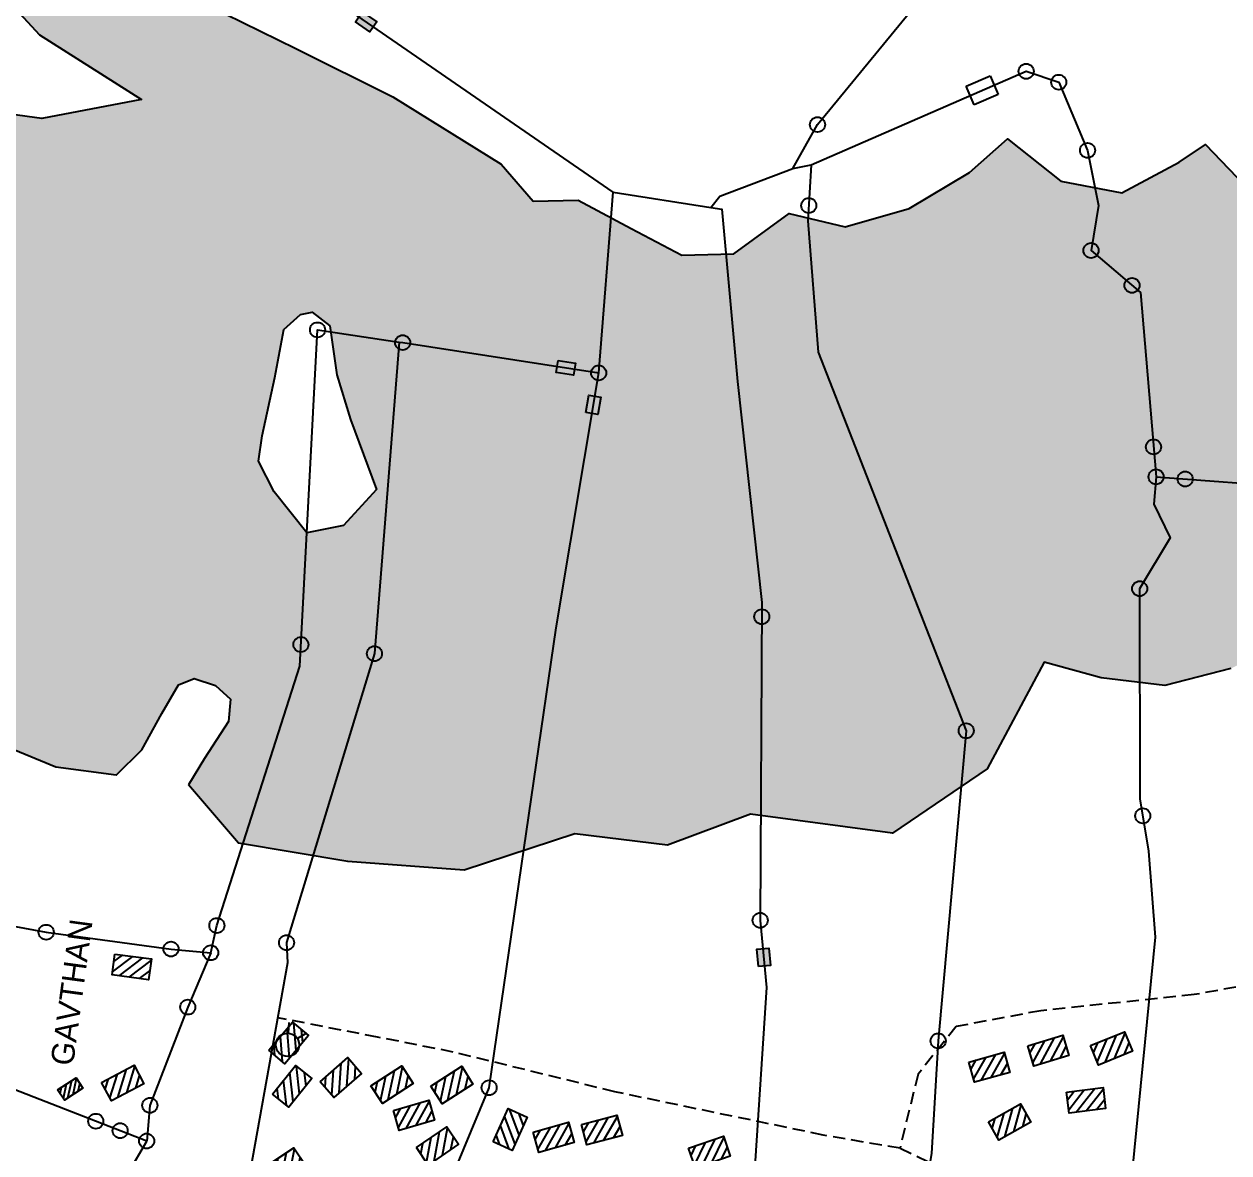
# Model space of a CAD drawing. Header units: metres. Extents: x 316291 to 322492, y 1878982 to 1885522.
# Drawn here: x 318203.5 to 318691.2, y 1883225.1 to 1883682.2 of the extents above; entities that cross this region are included whole.
import ezdxf

# ---------------------------------------------------------------- set-up
doc = ezdxf.new("R2010")
doc.units = ezdxf.units.M
doc.linetypes.add('DASHED', pattern=[0.75, 0.5, -0.25])
for name, color, linetype in [('LINE_FOOTPATH', 1, 'DASHED'), ('OTHERS', 1, 'Continuous'), ('POLY_HATCH', 12, 'Continuous'), ('POLY_PARCEL', 6, 'Continuous'), ('SYM_STONE', 1, 'Continuous'), ('SYM_WELL', 1, 'Continuous'), ('TEXT_MAPIN', 7, 'Continuous')]:
    doc.layers.add(name, color=color, linetype=linetype)

# ---------------------------------------------------------------- blocks, each defined once
blk = doc.blocks.new('MOTWELL')
for points in [[(-1.54, 2.96), (-0.8, 1.55)], [(1.54, 2.96), (0.8, 1.55)]]:
    blk.add_lwpolyline(points)
blk.add_circle((0, 0), 1.74)
blk = doc.blocks.new('STONESQUARE')
at = {"layer": 'SYM_STONE'}
for p, q in [((-1.036, 0.805), (1.036, 0.805)), ((-1.036, -0.805), (-1.036, 0.805)), ((1.036, 0.805), (1.036, -0.805)), ((1.036, -0.805), (-1.036, -0.805))]:
    blk.add_line(p, q, dxfattribs=at)
blk = doc.blocks.new('STONE')
blk.add_circle((0, 0), 0.851)
blk = doc.blocks.new('STONESQUAREFILLED')
blk.add_hatch(color=256).paths.add_polyline_path([(0.696, -0.481), (0.696, 0.481), (-0.696, 0.481), (-0.696, -0.481)])
blk.add_lwpolyline([(-0.696, 0.481), (0.696, 0.481), (0.696, -0.481), (-0.696, -0.481)], close=True)

msp = doc.modelspace()

# ---------------------------------------------------------------- hatches: boundary and pattern name
at = {"layer": 'OTHERS'}
h = msp.add_hatch(dxfattribs=at)
h.set_pattern_fill('ANSI31', color=256, scale=23.413525, angle=-7.7013, style=0)
h.set_pattern_definition([(37.29872, (314571.622, 1885754.6577), (-1.7734886, 2.3281443), [])])
h.paths.add_polyline_path([(318253.87, 1883295.2), (318255.01, 1883303.64), (318240.28, 1883305.63), (318239.14, 1883297.19)])
h = msp.add_hatch(dxfattribs=at)
h.set_pattern_fill('ANSI31', color=256, scale=23.413525, angle=49.8457, style=0)
h.set_pattern_definition([(94.845695, (314267.391, 1881485.1655), (-2.91623, -0.247225), [])])
h.paths.add_polyline_path([(318318.68, 1883272.6), (318312.18, 1883278.09), (318302.59, 1883266.73), (318309.1, 1883261.24)])
h = msp.add_hatch(dxfattribs=at)
h.set_pattern_fill('ANSI31', color=256, scale=23.413525, angle=16.7578, style=0)
h.set_pattern_definition([(61.757774, (314256.303, 1883978.7144), (-2.5782826, 1.3849104), [])])
h.paths.add_polyline_path([(318626.42, 1883264.59), (318623.97, 1883272.74), (318609.73, 1883268.45), (318612.19, 1883260.3)])
h = msp.add_hatch(dxfattribs=at)
h.set_pattern_fill('ANSI31', color=256, scale=23.413525, angle=22.0609, style=0)
h.set_pattern_definition([(67.06094, (314234.733, 1883573.4363), (-2.6952477, 1.140683), [])])
h.paths.add_polyline_path([(318652.15, 1883266.28), (318648.95, 1883274.17), (318635.17, 1883268.58), (318638.37, 1883260.69)])
h = msp.add_hatch(dxfattribs=at)
h.set_pattern_fill('ANSI31', color=256, scale=23.413525, angle=15.5119, style=0)
h.set_pattern_definition([(60.51185, (314248.9367, 1884066.6706), (-2.5475599, 1.4406444), [])])
h.paths.add_polyline_path([(318602.49, 1883257.69), (318600.22, 1883265.89), (318585.89, 1883261.92), (318588.17, 1883253.71)])
h = msp.add_hatch(dxfattribs=at)
h.set_pattern_fill('ANSI31', color=256, scale=23.413525, angle=27.7634, style=0)
h.set_pattern_definition([(72.76341, (313825.9327, 1883119.8), (-2.795251, 0.8672313), [])])
h.paths.add_polyline_path([(318252.01, 1883253.09), (318248.04, 1883260.62), (318234.89, 1883253.69), (318238.85, 1883246.16)])
h = msp.add_hatch(dxfattribs=at)
h.set_pattern_fill('ANSI31', color=256, scale=23.413525, angle=51.3527, style=0)
h.set_pattern_definition([(96.35269, (314317.067, 1881361.875), (-2.9087196, -0.3238335), [])])
h.paths.add_polyline_path([(318319.95, 1883255.24), (318313.3, 1883260.56), (318304.02, 1883248.95), (318310.67, 1883243.63)])
h = msp.add_hatch(dxfattribs=at)
h.set_pattern_fill('ANSI31', color=256, scale=23.413525, angle=41.1326, style=0)
h.set_pattern_definition([(86.13262, (314064.805, 1882104.1887), (-2.920026, 0.1973974), [])])
h.paths.add_polyline_path([(318340.12, 1883257.28), (318334.52, 1883263.69), (318323.32, 1883253.92), (318328.92, 1883247.5)])
h = msp.add_hatch(dxfattribs=at)
h.set_pattern_fill('ANSI31', color=256, scale=23.413525, angle=32.9198, style=0)
h.set_pattern_definition([(77.91976, (313964.8167, 1882722.695), (-2.8618804, 0.6125019), [])])
h.paths.add_polyline_path([(318361, 1883253.23), (318356.37, 1883260.38), (318343.9, 1883252.3), (318348.52, 1883245.15)])
h = msp.add_hatch(dxfattribs=at)
h.set_pattern_fill('ANSI31', color=256, scale=23.413525, angle=32.5549, style=0)
h.set_pattern_definition([(77.55486, (313985.723, 1882750.4825), (-2.8579215, 0.6307156), [])])
h.paths.add_polyline_path([(318385.2, 1883253.01), (318380.62, 1883260.18), (318368.09, 1883252.19), (318372.67, 1883245.01)])
h = msp.add_hatch(dxfattribs=at)
h.set_pattern_fill('ANSI31', color=256, scale=14.000538, angle=32.9199, style=0)
h.set_pattern_definition([(77.919855, (315598.5147, 1882934.0258), (-1.7113135, 0.3662536), [])])
h.paths.add_polyline_path([(318227.29, 1883251.27), (318224.52, 1883255.55), (318217.06, 1883250.72), (318219.83, 1883246.44)])
h = msp.add_hatch(dxfattribs=at)
h.set_pattern_fill('ANSI31', color=256, scale=23.413525, angle=7.0521, style=0)
h.set_pattern_definition([(52.05215, (314454.073, 1884683.7345), (-2.3079027, 1.7997508), [])])
h.paths.add_polyline_path([(318641.25, 1883243.09), (318640.2, 1883251.54), (318625.45, 1883249.71), (318626.5, 1883241.26)])
h = msp.add_hatch(dxfattribs=at)
h.set_pattern_fill('ANSI31', color=256, scale=23.413525, angle=16.2762, style=0)
h.set_pattern_definition([(61.27615, (314005.6813, 1883989.1492), (-2.5665502, 1.406534), [])])
h.paths.add_polyline_path([(318369.64, 1883238.31), (318367.26, 1883246.48), (318352.99, 1883242.32), (318355.37, 1883234.15)])
h = msp.add_hatch(dxfattribs=at)
h.set_pattern_fill('ANSI31', color=256, scale=23.413525, angle=65.6105, style=0)
h.set_pattern_definition([(110.6105, (314993.918, 1880418.7305), (-2.7393678, -1.0302338), [])])
h.paths.add_polyline_path([(318407.19, 1883239.63), (318399.44, 1883243.14), (318393.3, 1883229.6), (318401.06, 1883226.09)])
h = msp.add_hatch(dxfattribs=at)
h.set_pattern_fill('ANSI31', color=256, scale=23.413525, angle=14.9329, style=0)
h.set_pattern_definition([(59.9329, (314100.51, 1884085.1363), (-2.5328729, 1.4663126), [])])
h.paths.add_polyline_path([(318445.67, 1883232.21), (318443.48, 1883240.43), (318429.11, 1883236.6), (318431.31, 1883228.37)])
h = msp.add_hatch(dxfattribs=at)
h.set_pattern_fill('ANSI31', color=256, scale=23.413525, angle=29.1879, style=0)
h.set_pattern_definition([(74.18789, (314189.549, 1882994.258), (-2.8159459, 0.7974751), [])])
h.paths.add_polyline_path([(318610.94, 1883237.53), (318606.79, 1883244.96), (318593.81, 1883237.71), (318597.97, 1883230.28)])
h = msp.add_hatch(dxfattribs=at)
h.set_pattern_fill('ANSI31', color=256, scale=23.413525, angle=34.3059, style=0)
h.set_pattern_definition([(79.3059, (313997.2948, 1882591.864), (-2.8758595, 0.5430927), [])])
h.paths.add_polyline_path([(318379.36, 1883228.59), (318374.56, 1883235.62), (318362.28, 1883227.24), (318367.08, 1883220.21)])
h = msp.add_hatch(dxfattribs=at)
h.set_pattern_fill('ANSI31', color=256, scale=23.413525, angle=15.5119, style=0)
h.set_pattern_definition([(60.51185, (314072.5996, 1884038.2913), (-2.5475599, 1.4406444), [])])
h.paths.add_polyline_path([(318426.16, 1883229.31), (318423.88, 1883237.51), (318409.56, 1883233.54), (318411.83, 1883225.33)])
h = msp.add_hatch(dxfattribs=at)
h.set_pattern_fill('ANSI31', color=256, scale=23.413525, angle=18.8798, style=0)
h.set_pattern_definition([(63.879815, (314095.7344, 1883775.628), (-2.627795, 1.2884916), [])])
h.paths.add_polyline_path([(318489.3, 1883223.81), (318486.54, 1883231.86), (318472.48, 1883227.05), (318475.23, 1883219)])
h = msp.add_hatch(dxfattribs=at)
h.set_pattern_fill('ANSI31', color=256, scale=23.413525, angle=33.9522, style=0)
h.set_pattern_definition([(78.95217, (313931.4665, 1882610.481), (-2.8724519, 0.5608369), [])])
h.paths.add_polyline_path([(318317.38, 1883220.14), (318312.62, 1883227.2), (318300.29, 1883218.9), (318305.05, 1883211.84)])
at = {"layer": 'POLY_HATCH'}
h = msp.add_hatch(dxfattribs=at)
h.set_pattern_fill('ZIGZAG', color=256, scale=5.111887, angle=82.2987, style=0)
h.set_pattern_definition([(82.2987, (319610.724, 1882606.19), (-13.90886, 18.25884), [16.23024, -16.23024]), (172.2987, (319612.899, 1882622.274), (-18.25884, -13.90886), [16.23024, -16.23024])])
h.paths.add_polyline_path([(318483.66, 1884016.34), (318466.95, 1884015.28), (318452.28, 1884014.61), (318439.03, 1884009.77), (318430.38, 1883999.67), (318417.64, 1883988.79), (318444.67, 1883987.78), (318453.14, 1883986.64), (318464.92, 1884000.3), (318475.53, 1884010.14)], flags=16)
h.paths.add_polyline_path([(318327.27, 1883560.04), (318330.07, 1883540.24), (318335.58, 1883522.06), (318346.18, 1883493.74), (318332.75, 1883479.12), (318317.92, 1883476.14), (318304.75, 1883492.86), (318298.45, 1883505.17), (318299.84, 1883515.44), (318305.04, 1883539.14), (318308.66, 1883558.57), (318315.45, 1883564.63), (318320.05, 1883565.5)], flags=16)
h.paths.add_polyline_path([(318109.12, 1883662.84), (318106.82, 1883653.19), (318106.89, 1883642.72), (318110.35, 1883627.81), (318106.29, 1883619.89), (318106.6, 1883607.4), (318108.89, 1883598.62), (318106.3, 1883590.51), (318101.43, 1883580.21), (318093.18, 1883581.82), (318087, 1883587.64), (318086.12, 1883603.2), (318087.79, 1883622.89), (318089.42, 1883638.61), (318091.29, 1883648.82), (318095.48, 1883657.71), (318101.72, 1883663.34)], flags=16)
h.paths.add_polyline_path([(318188.23, 1883834.4), (318192.53, 1883840.22), (318200.1, 1883839.51), (318204.89, 1883834.71), (318207.76, 1883827.6), (318207.01, 1883819.71), (318204.54, 1883808.53), (318200.16, 1883802.09), (318192.16, 1883799.65), (318183.11, 1883798.96), (318174.64, 1883800.1), (318169.06, 1883803.73), (318168.78, 1883811.13), (318173.57, 1883818.16), (318178.7, 1883820.66), (318184.26, 1883819.27), (318190.57, 1883813.94), (318197.94, 1883811.66), (318199.79, 1883815.89), (318197.45, 1883822.28), (318191.86, 1883828.16)], flags=16)
h.paths.add_polyline_path([(318240.83, 1883378.06), (318216.41, 1883381.36), (318168.21, 1883401.14), (318136.03, 1883423.96), (318126.55, 1883446.56), (318086.93, 1883463.28), (318058.11, 1883489.91), (318054.08, 1883528.35), (318028.03, 1883547.5), (318020.15, 1883567.98), (318032.08, 1883601.89), (318003.22, 1883607.22), (317992.7, 1883625.69), (318006.8, 1883651.25), (318026.39, 1883671.81), (318023.17, 1883681.25), (317967.64, 1883695.86), (317960.72, 1883730.42), (317958.16, 1883776.24), (317960.77, 1883821.82), (317975.28, 1883864.38), (317979.14, 1883894.65), (317962.32, 1883922.5), (317961.88, 1883959.5), (317985.9, 1883981.35), (318005.81, 1884011.34), (318003.85, 1884047.6), (318011.4, 1884080.68), (318031.76, 1884103.5), (318061.47, 1884108.01), (318098.87, 1884123.79), (318131.61, 1884140.2), (318133.47, 1884162.69), (318158.22, 1884183.02), (318182.83, 1884188.22), (318219.19, 1884199.88), (318256.12, 1884170.26), (318273.41, 1884177.39), (318298.67, 1884201.44), (318329.5, 1884217.64), (318370.62, 1884222.5), (318391.82, 1884213), (318372.34, 1884168.75), (318402.21, 1884170.87), (318415.77, 1884171.4), (318432.54, 1884132.66), (318446, 1884114.22), (318422.08, 1884104.04), (318411.4, 1884094.24), (318397.62, 1884075.49), (318386.34, 1884075.15), (318360.4, 1884070.22), (318347.87, 1884060.67), (318325.53, 1884047.77), (318312.73, 1884022.33), (318292.64, 1884005.37), (318280.29, 1883990.17), (318274.37, 1883974.11), (318261.75, 1883965.98), (318224.99, 1883950.34), (318196.76, 1883935.42), (318182.99, 1883916.67), (318171.77, 1883889.14), (318161.76, 1883877.38), (318167.74, 1883866.26), (318181.58, 1883857.83), (318194.46, 1883856.09), (318210.51, 1883850.17), (318218.48, 1883819.12), (318212.49, 1883795.57), (318200.75, 1883784.97), (318177.69, 1883780.6), (318171.43, 1883775.82), (318177.54, 1883765.63), (318187.33, 1883754.93), (318204.3, 1883748.89), (318193.54, 1883731.61), (318180.81, 1883713.65), (318179.44, 1883703.53), (318179.24, 1883695.13), (318173.12, 1883670.66), (318175.06, 1883657.28), (318184.97, 1883647.51), (318210.72, 1883644.03), (318251.08, 1883651.68), (318209.68, 1883677.89), (318195, 1883693.93), (318192.81, 1883705.47), (318199.73, 1883728.9), (318212.58, 1883747.77), (318249.41, 1883770.9), (318238.62, 1883781.42), (318231.64, 1883791.07), (318225.42, 1883815.54), (318221.9, 1883829.28), (318214.07, 1883866.18), (318217.16, 1883879.85), (318228.27, 1883900.74), (318245.22, 1883924.98), (318255.74, 1883932.26), (318275.58, 1883941.18), (318291.82, 1883943.37), (318296.06, 1883959.38), (318300.83, 1883988.58), (318316.69, 1884010.9), (318337.24, 1884028.02), (318358.53, 1884038.41), (318375.7, 1884039.81), (318390.35, 1884037.83), (318394.98, 1884047.57), (318400.53, 1884058.01), (318414.4, 1884074.79), (318425.14, 1884083.71), (318437.24, 1884087.46), (318458.95, 1884082.56), (318477.93, 1884048.38), (318510.69, 1884008.9), (318515.61, 1883966.55), (318483.75, 1883956.66), (318468.44, 1883932.68), (318434.54, 1883911.21), (318402.87, 1883874.76), (318393.7, 1883854.22), (318371.03, 1883838.81), (318340.4, 1883796.06), (318309.46, 1883750.99), (318280.14, 1883728.43), (318268.74, 1883705.35), (318277.77, 1883689.91), (318313.49, 1883672.3), (318352.74, 1883652.78), (318396.62, 1883625.53), (318409.49, 1883610.53), (318427.77, 1883610.9), (318449.18, 1883599.48), (318469.72, 1883588.65), (318490.84, 1883589.11), (318513.17, 1883605.51), (318535.86, 1883600.07), (318561.71, 1883607.47), (318586.18, 1883622.16), (318601.5, 1883635.72), (318623.08, 1883618.59), (318647.76, 1883613.83), (318670.98, 1883626.32), (318681.64, 1883633.41), (318700.53, 1883613.8), (318703.34, 1883587.37), (318734.56, 1883585.52), (318768.35, 1883578.11), (318795.4, 1883583.92), (318823.78, 1883571.56), (318857.5, 1883563.68), (318882.78, 1883566.9), (318911.24, 1883562.1), (318936.43, 1883550.64), (318963.83, 1883545.04), (318990.04, 1883548.13), (319009.78, 1883538.36), (319028.86, 1883537.67), (319046.85, 1883539.5), (319067, 1883564.25), (319089.07, 1883589.2), (319108.24, 1883592.77), (319119.54, 1883576.56), (319128.96, 1883553.5), (319140.31, 1883530.65), (319171.14, 1883518.9), (319165.29, 1883498.38), (319152.36, 1883474.55), (319159.31, 1883454.2), (319171.27, 1883428.9), (319163.93, 1883404.31), (319167.33, 1883378.75), (319188.96, 1883354.99), (319213.27, 1883337.02), (319234.27, 1883319.02), (319262.37, 1883308.12), (319293.22, 1883303.47), (319311.9, 1883292.89), (319335.75, 1883292.51), (319356.4, 1883303.45), (319371.81, 1883314.16), (319388.22, 1883314.78), (319407.18, 1883320.27), (319422.05, 1883340.99), (319436.04, 1883355.2), (319455.2, 1883351.66), (319470.28, 1883352.94), (319489.15, 1883371.7), (319506.52, 1883368.88), (319504.92, 1883337.84), (319504.76, 1883327.91), (319512.84, 1883315.93), (319526.94, 1883306.44), (319519.85, 1883283.72), (319518.07, 1883268.8), (319520.98, 1883246.62), (319541.72, 1883226.77), (319524.83, 1883201.58), (319512.82, 1883188.05), (319516.51, 1883161.03), (319530.26, 1883135.01), (319505.25, 1883112.82), (319501.5, 1883086.81), (319509.55, 1883060.61), (319517.34, 1883042.98), (319505.21, 1883011), (319509.07, 1882978.27), (319512.48, 1882942.29), (319520.55, 1882905.67), (319517.93, 1882877.61), (319521.03, 1882860.85), (319502.69, 1882854.42), (319469.98, 1882855.76), (319457.1, 1882880.81), (319461.56, 1882884.66), (319492.13, 1882889.1), (319488.52, 1882906.73), (319465.83, 1882920.08), (319446.03, 1882918.12), (319372.33, 1882884.04), (319342.69, 1882887.1), (319325.89, 1882911.63), (319311.75, 1882945.27), (319333.75, 1882969.77), (319382, 1882988.82), (319426.74, 1883006.45), (319357.05, 1883017.77), (319319.52, 1883046.53), (319310.33, 1883092.29), (319324.82, 1883138.17), (319349.98, 1883155.92), (319357.66, 1883159.8), (319362.08, 1883156.07), (319365.34, 1883147.13), (319365.38, 1883140.86), (319376.9, 1883143.33), (319383.53, 1883146.01), (319382.6, 1883152.4), (319377.9, 1883160.65), (319379.21, 1883170.32), (319382.62, 1883175.67), (319384.59, 1883180.33), (319375.84, 1883185.09), (319365.36, 1883186.96), (319356.82, 1883180.06), (319352.2, 1883169.05), (319345.54, 1883162.78), (319333.81, 1883155.42), (319312.11, 1883147.46), (319287.82, 1883144.59), (319238.33, 1883168.81), (319221.94, 1883210.33), (319182.45, 1883235.09), (319156.31, 1883267.52), (319142.04, 1883300.23), (319110.69, 1883329.1), (319098.36, 1883358.71), (319097.3, 1883391.06), (319100.79, 1883425.64), (319081.95, 1883421.08), (319064.77, 1883407.78), (319062.59, 1883375.87), (319065.49, 1883346.58), (319046.34, 1883339.7), (319029.84, 1883359.45), (319028.57, 1883400.83), (318986.56, 1883399.88), (318955.55, 1883399.81), (318922.14, 1883374.97), (318880.88, 1883379.6), (318824.59, 1883381.53), (318771.53, 1883393.44), (318751.97, 1883415.03), (318751.58, 1883427.87), (318723.81, 1883437.78), (318692, 1883421.24), (318665.28, 1883414.44), (318639.43, 1883417.46), (318616.4, 1883423.89), (318593.27, 1883380.6), (318554.96, 1883354.52), (318497.56, 1883362.28), (318463.92, 1883349.78), (318426.44, 1883354.38), (318381.61, 1883339.6), (318334.53, 1883343.13), (318290.33, 1883350.52), (318270.09, 1883374.1), (318276.53, 1883384.84), (318286.3, 1883399.86), (318287.07, 1883408.78), (318280.95, 1883414.33), (318272.32, 1883417.22), (318265.96, 1883414.64), (318259.24, 1883403.09), (318251.23, 1883388.27)])

# ---------------------------------------------------------------- linework, layer by layer
at = {"layer": 'LINE_FOOTPATH', "ltscale": 10}
for points in [[(318745.64, 1883301.71), (318677.14, 1883289.2), (318614.99, 1883282.7), (318580.72, 1883276.26), (318565.32, 1883256.95), (318558.03, 1883226.99), (318526.87, 1883232.35), (318442.59, 1883249.86), (318377.2, 1883265.96), (318346.52, 1883272.02), (318306.16, 1883279.84)], [(318558.03, 1883226.99), (318579.74, 1883216.79), (318616.52, 1883188.14), (318662.17, 1883146.05), (318714.39, 1883098.88), (318771.34, 1883041.51), (318811.51, 1882995.59), (318835.71, 1882971.3), (318869.09, 1882968.32), (318905.4, 1882967.23), (318945.07, 1882959.95), (318971.82, 1882957.09)]]:
    msp.add_lwpolyline(points, dxfattribs=at)
at = {"layer": 'OTHERS'}
for points in [[(318240.28, 1883305.63), (318255.01, 1883303.64), (318253.87, 1883295.2), (318239.14, 1883297.19)], [(318302.59, 1883266.73), (318312.18, 1883278.09), (318318.68, 1883272.6), (318309.1, 1883261.24)], [(318609.73, 1883268.45), (318623.97, 1883272.74), (318626.42, 1883264.59), (318612.19, 1883260.3)], [(318635.17, 1883268.58), (318648.95, 1883274.17), (318652.15, 1883266.28), (318638.37, 1883260.69)], [(318585.89, 1883261.92), (318600.22, 1883265.89), (318602.49, 1883257.69), (318588.17, 1883253.71)], [(318234.89, 1883253.69), (318248.04, 1883260.62), (318252.01, 1883253.09), (318238.85, 1883246.16)], [(318304.02, 1883248.95), (318313.3, 1883260.56), (318319.95, 1883255.24), (318310.67, 1883243.63)], [(318323.32, 1883253.92), (318334.52, 1883263.69), (318340.12, 1883257.28), (318328.92, 1883247.5)], [(318343.9, 1883252.3), (318356.37, 1883260.38), (318361, 1883253.23), (318348.52, 1883245.15)], [(318368.09, 1883252.19), (318380.62, 1883260.18), (318385.2, 1883253.01), (318372.67, 1883245.01)], [(318217.06, 1883250.72), (318224.52, 1883255.55), (318227.29, 1883251.27), (318219.83, 1883246.44)], [(318625.45, 1883249.71), (318640.2, 1883251.54), (318641.25, 1883243.09), (318626.5, 1883241.26)], [(318352.99, 1883242.32), (318367.26, 1883246.48), (318369.64, 1883238.31), (318355.37, 1883234.15)], [(318393.3, 1883229.6), (318399.44, 1883243.14), (318407.19, 1883239.63), (318401.06, 1883226.09)], [(318429.11, 1883236.6), (318443.48, 1883240.43), (318445.67, 1883232.21), (318431.31, 1883228.37)], [(318593.81, 1883237.71), (318606.79, 1883244.96), (318610.94, 1883237.53), (318597.97, 1883230.28)], [(318362.28, 1883227.24), (318374.56, 1883235.62), (318379.36, 1883228.59), (318367.08, 1883220.21)], [(318409.56, 1883233.54), (318423.88, 1883237.51), (318426.16, 1883229.31), (318411.83, 1883225.33)], [(318472.48, 1883227.05), (318486.54, 1883231.86), (318489.3, 1883223.81), (318475.23, 1883219)], [(318300.29, 1883218.9), (318312.62, 1883227.2), (318317.38, 1883220.14), (318305.05, 1883211.84)]]:
    msp.add_lwpolyline(points, close=True, dxfattribs=at)
at = {"layer": 'POLY_HATCH'}
for points in [[(318240.83, 1883378.06), (318216.41, 1883381.36), (318168.21, 1883401.14), (318136.03, 1883423.96), (318126.55, 1883446.56), (318086.93, 1883463.28), (318058.11, 1883489.91), (318054.08, 1883528.35), (318028.03, 1883547.5), (318020.15, 1883567.98), (318032.08, 1883601.89), (318003.22, 1883607.22), (317992.7, 1883625.69), (318006.8, 1883651.25), (318026.39, 1883671.81), (318023.17, 1883681.25), (317967.64, 1883695.86)], [(318195, 1883693.93), (318209.68, 1883677.89), (318251.08, 1883651.68), (318210.72, 1883644.03), (318184.97, 1883647.51), (318175.06, 1883657.28), (318173.12, 1883670.66), (318179.24, 1883695.13)], [(318277.77, 1883689.91), (318313.49, 1883672.3), (318352.74, 1883652.78), (318396.62, 1883625.53), (318409.49, 1883610.53), (318427.77, 1883610.9), (318449.18, 1883599.48), (318469.72, 1883588.65), (318490.84, 1883589.11), (318513.17, 1883605.51), (318535.86, 1883600.07), (318561.71, 1883607.47), (318586.18, 1883622.16), (318601.5, 1883635.72), (318623.08, 1883618.59), (318647.76, 1883613.83), (318670.98, 1883626.32), (318681.64, 1883633.41), (318700.53, 1883613.8)], [(318692, 1883421.24), (318665.28, 1883414.44), (318639.43, 1883417.46), (318616.4, 1883423.89), (318593.27, 1883380.6), (318554.96, 1883354.52), (318497.56, 1883362.28), (318463.92, 1883349.78), (318426.44, 1883354.38), (318381.61, 1883339.6), (318334.53, 1883343.13), (318290.33, 1883350.52), (318270.09, 1883374.1)], [(318240.83, 1883378.06), (318251.23, 1883388.27), (318259.24, 1883403.09), (318265.96, 1883414.64), (318272.32, 1883417.22), (318280.95, 1883414.33), (318287.07, 1883408.78), (318286.3, 1883399.86), (318276.53, 1883384.84), (318270.09, 1883374.1)]]:
    msp.add_lwpolyline(points, dxfattribs=at)
msp.add_lwpolyline([(318327.27, 1883560.04), (318330.07, 1883540.24), (318335.58, 1883522.06), (318346.18, 1883493.74), (318332.75, 1883479.12), (318317.92, 1883476.14), (318304.75, 1883492.86), (318298.45, 1883505.17), (318299.84, 1883515.44), (318305.04, 1883539.14), (318308.66, 1883558.57), (318315.45, 1883564.63), (318320.05, 1883565.5)], close=True, dxfattribs=at)
at = {"layer": 'POLY_PARCEL'}
for points in [[(318514.61, 1883623.75), (318524.64, 1883641.49), (318563.76, 1883689.25), (318566.72, 1883698.62), (318599.19, 1883744.31), (318640.07, 1883838.77), (318661.06, 1883876.88)], [(318441.88, 1883614.09), (318328.54, 1883692.38)], [(318522.09, 1883625.23), (318609.09, 1883663.08), (318622.28, 1883658.65), (318633.93, 1883631.06), (318638.34, 1883608.71), (318635.35, 1883590.53), (318655.32, 1883573.5), (318661.67, 1883498.87)], [(318481.52, 1883607.9), (318485.09, 1883612.46), (318514.61, 1883623.75)], [(318522.09, 1883625.23), (318520.72, 1883602.49), (318524.97, 1883549.29), (318584.83, 1883396.04), (318573.48, 1883270.48), (318570.73, 1883224.86), (318561.85, 1883171.73), (318549.93, 1883111.8), (318537.21, 1883043.24), (318518.08, 1882980.9), (318499.79, 1882915.05), (318495.26, 1882894.55), (318492.55, 1882888.36)], [(318514.61, 1883623.75), (318522.09, 1883625.23)], [(318436.07, 1883540.96), (318441.88, 1883614.09)], [(318441.88, 1883614.09), (318481.52, 1883607.9)], [(318481.52, 1883607.9), (318485.95, 1883607.21), (318492.32, 1883537.54), (318502.12, 1883448.03), (318501.44, 1883319.29), (318504.01, 1883292.07), (318498.63, 1883209.54), (318497.08, 1883195.95), (318465.87, 1883100.47), (318466.25, 1883094.84), (318460.7, 1883071.89), (318440.78, 1883024.12), (318411, 1882928.24), (318401.12, 1882894.28)], [(318279.03, 1883306.15), (318281.53, 1883317.19), (318315.09, 1883422.24), (318322.29, 1883558.39), (318355.28, 1883553.44)], [(318355.28, 1883553.44), (318345.32, 1883427.28), (318309.74, 1883310.25), (318310.15, 1883302.08), (318288.42, 1883181.07), (318265.53, 1883117.14), (318254.28, 1883044.33), (318240.63, 1883002.3)], [(318355.28, 1883553.44), (318356.74, 1883553.22), (318436.07, 1883540.96)], [(318314.73, 1882948.91), (318324.45, 1882958.15), (318343.26, 1882977.7), (318365.07, 1883039.85), (318373.71, 1883069.21), (318369.02, 1883089.43), (318374.47, 1883108.92), (318365.34, 1883120.58), (318374.27, 1883209.28), (318391.72, 1883251.51), (318418.84, 1883437.79), (318436.07, 1883540.96)], [(318661.67, 1883498.87), (318660.71, 1883487.85), (318667.35, 1883474.22), (318655.02, 1883453.59), (318655.15, 1883368.46), (318658.65, 1883347.28), (318661.36, 1883312.42), (318646.83, 1883165.77), (318630.07, 1883057.37), (318631.62, 1883049.2), (318623.16, 1882967.01), (318620.49, 1882915.89), (318615.22, 1882875.02)], [(318661.67, 1883498.87), (318719.58, 1883494.57)], [(318176.03, 1883370.63), (318198.52, 1883317.04), (318212.45, 1883314.49), (318262.97, 1883307.66), (318279.03, 1883306.15)], [(318279.03, 1883306.15), (318269.75, 1883284.15), (318254.41, 1883244.37), (318253.12, 1883229.93)], [(318253.12, 1883229.93), (318199.52, 1883250.8), (318187.68, 1883254.06)], [(318204.07, 1883121.47), (318227.71, 1883179.4), (318245.76, 1883217.15), (318253.12, 1883229.93)]]:
    msp.add_lwpolyline(points, dxfattribs=at)

# ---------------------------------------------------------------- block references
at = {"layer": 'SYM_STONE'}
for name, p, xscale, yscale, zscale, rotation in [('STONESQUAREFILLED', (318341.94, 1883683.12), 5.111887151239094, 5.111887151239094, 5.111887151239094, 325.3641521790275), ('STONE', (318609.09, 1883663.08), 3.578321005867366, 3.578321005867366, 3.578321005867366, 82.29872296275367), ('STONESQUARE', (318591.29, 1883655.34), 5.111887151239095, 5.111887151239095, 5.111887151239095, 23.51500896638503), ('STONE', (318622.28, 1883658.65), 3.578321005867366, 3.578321005867366, 3.578321005867366, 82.29872296275367), ('STONE', (318524.64, 1883641.49), 3.578321005867366, 3.578321005867366, 3.578321005867366, 82.29872296275367), ('STONE', (318633.93, 1883631.06), 3.578321005867366, 3.578321005867366, 3.578321005867366, 82.29872296275367), ('STONE', (318521.09, 1883608.72), 3.578321005867366, 3.578321005867366, 3.578321005867366, 82.29872296275367), ('STONE', (318635.35, 1883590.53), 3.578321005867366, 3.578321005867366, 3.578321005867366, 82.29872296275367), ('STONE', (318651.94, 1883576.39), 3.578321005867366, 3.578321005867366, 3.578321005867366, 82.29872296275367), ('STONE', (318322.29, 1883558.39), 3.578321005867366, 3.578321005867366, 3.578321005867366, 82.29872296275367), ('STONE', (318356.74, 1883553.22), 3.578321005867366, 3.578321005867366, 3.578321005867366, 82.29872296275367), ('STONESQUAREFILLED', (318422.8, 1883543.01), 5.111887151239095, 5.111887151239095, 5.111887151239095, 351.2169938892389), ('STONE', (318436.07, 1883540.96), 3.578321005867366, 3.578321005867366, 3.578321005867366, 82.29872296275367), ('STONESQUAREFILLED', (318433.91, 1883528.02), 5.111887151239095, 5.111887151239095, 5.111887151239095, 80.51989414878189), ('STONE', (318660.64, 1883511), 3.578321005867366, 3.578321005867366, 3.578321005867366, 82.29872296275367), ('STONE', (318661.67, 1883498.87), 3.578321005867366, 3.578321005867366, 3.578321005867366, 82.29872296275367), ('STONE', (318673.43, 1883498), 3.578321005867366, 3.578321005867366, 3.578321005867366, 82.29872296275367), ('STONE', (318655.02, 1883453.59), 3.578321005867366, 3.578321005867366, 3.578321005867366, 82.29872296275367), ('STONE', (318502.09, 1883442.23), 3.578321005867366, 3.578321005867366, 3.578321005867366, 82.29872296275367), ('STONE', (318315.55, 1883430.95), 3.578321005867366, 3.578321005867366, 3.578321005867366, 82.29872296275367), ('STONE', (318345.32, 1883427.28), 3.578321005867366, 3.578321005867366, 3.578321005867366, 82.29872296275367), ('STONE', (318584.83, 1883396.04), 3.578321005867366, 3.578321005867366, 3.578321005867366, 82.29872296275367), ('STONE', (318656.28, 1883361.6), 3.578321005867366, 3.578321005867366, 3.578321005867366, 82.29872296275367), ('STONE', (318281.53, 1883317.19), 3.578321005867366, 3.578321005867366, 3.578321005867366, 82.29872296275367), ('STONE', (318501.44, 1883319.29), 3.578321005867366, 3.578321005867366, 3.578321005867366, 82.29872296275367), ('STONE', (318212.45, 1883314.49), 3.578321005867366, 3.578321005867366, 3.578321005867366, 82.29872296275367), ('STONE', (318309.74, 1883310.25), 3.578321005867366, 3.578321005867366, 3.578321005867366, 82.29872296275367), ('STONE', (318262.97, 1883307.66), 3.578321005867366, 3.578321005867366, 3.578321005867366, 82.29872296275367), ('STONE', (318279.03, 1883306.15), 3.578321005867366, 3.578321005867366, 3.578321005867366, 82.29872296275367), ('STONESQUAREFILLED', (318502.85, 1883304.32), 5.111887151239094, 5.111887151239094, 5.111887151239094, 94.72940176154025), ('STONE', (318269.75, 1883284.15), 3.578321005867366, 3.578321005867366, 3.578321005867366, 82.29872296275367), ('STONE', (318573.48, 1883270.48), 3.578321005867366, 3.578321005867366, 3.578321005867366, 82.29872296275367), ('STONE', (318391.72, 1883251.51), 3.578321005867366, 3.578321005867366, 3.578321005867366, 82.29872296275367), ('STONE', (318254.41, 1883244.37), 3.578321005867366, 3.578321005867366, 3.578321005867366, 82.29872296275367), ('STONE', (318232.51, 1883237.96), 3.578321005867366, 3.578321005867366, 3.578321005867366, 82.29872296275367), ('STONE', (318242.37, 1883234.12), 3.578321005867366, 3.578321005867366, 3.578321005867366, 82.29872296275367), ('STONE', (318253.12, 1883229.93), 3.578321005867366, 3.578321005867366, 3.578321005867366, 82.29872296275367)]:
    msp.add_blockref(name, p, dxfattribs=dict(at, xscale=xscale, yscale=yscale, zscale=zscale, rotation=rotation))
at = {"layer": 'SYM_WELL', "xscale": 2.716563835795428, "yscale": 2.716563835795428, "zscale": 2.716563835795428, "rotation": 329.1954320104276}
msp.add_blockref('MOTWELL', (318310.11, 1883268.88), dxfattribs=at)

# ---------------------------------------------------------------- texts
at = {"layer": 'TEXT_MAPIN'}
msp.add_text('GAVTHAN', height=9.201, rotation=82.2987, dxfattribs=at).set_placement((318223.29, 1883260.06))

doc.saveas('drawing.dxf')
